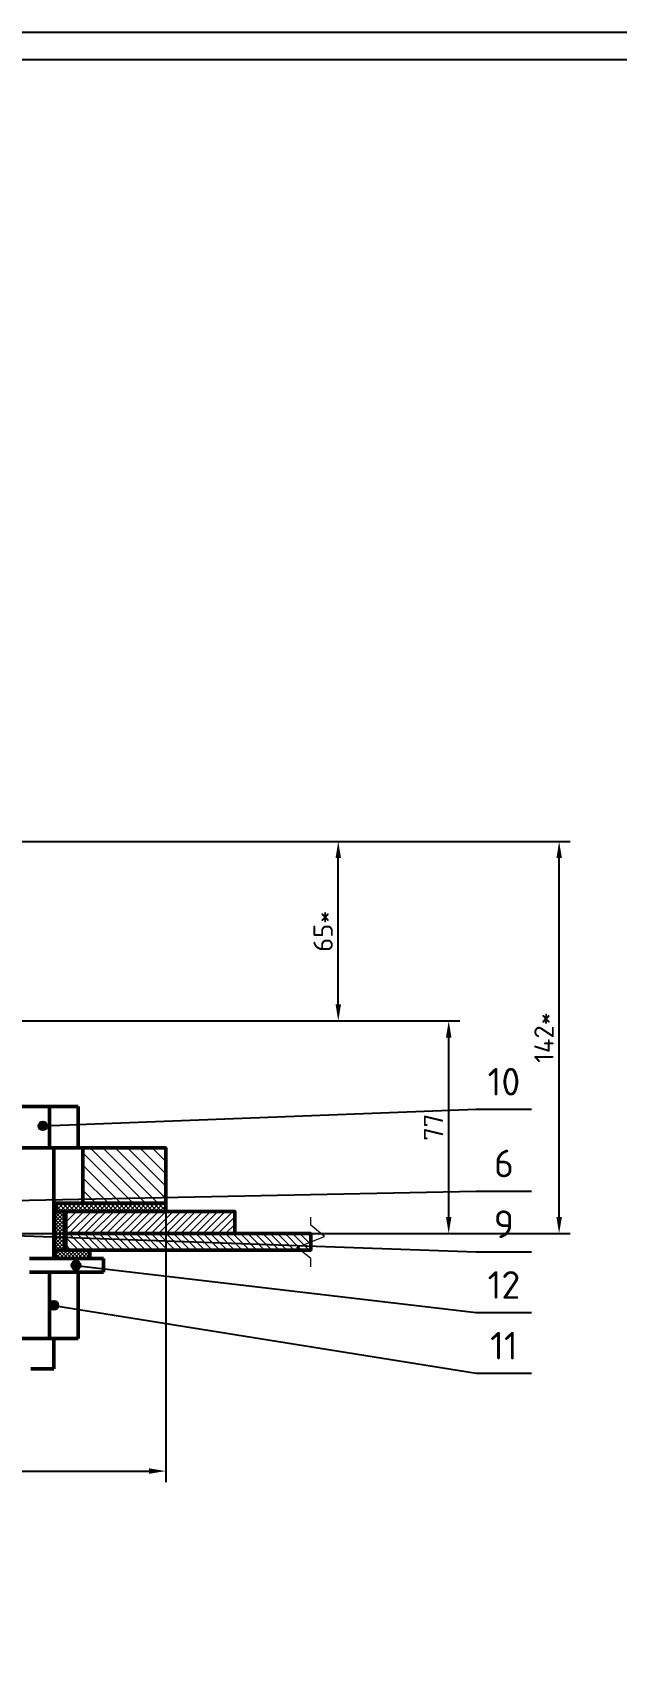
# Model space of a CAD drawing. Header units: millimetres. Extents: x 0 to 1682, y 0 to 1188.
# Drawn here: x 699 to 911, y 602 to 1188 of the extents above; entities that cross this region are included whole.
import ezdxf
from ezdxf.enums import TextEntityAlignment as Align

# ---------------------------------------------------------------- set-up
doc = ezdxf.new("R2010")
doc.units = ezdxf.units.MM
doc.header["$LTSCALE"] = 0.7
for name, color, linetype in [('00_РАМКА', 7, 'Continuous'), ('08_ТЕКСТ', 7, 'Continuous'), ('09_РАЗМЕРЫ', 7, 'Continuous')]:
    doc.layers.add(name, color=color, linetype=linetype)
for name, color, linetype, lineweight in [('20_ВИДИМЫЕ', 7, 'Continuous', 50), ('22_ТОНКИЕ', 7, 'Continuous', 18), ('23_ШТРИХОВКА', 7, 'Continuous', 18)]:
    doc.layers.add(name, color=color, linetype=linetype, lineweight=lineweight)
doc.styles.add('ГОСТ', font='isocpeur.ttf')
doc.dimstyles.new('ГОСТ', dxfattribs={"dimscale": 2, "dimtxt": 3.5, "dimasz": 3, "dimexe": 2, "dimexo": 0, "dimgap": 1, "dimtad": 1, "dimdec": 1, "dimtxsty": 'ГОСТ', "dimcen": 2.5, "dimclrd": 7, "dimclre": 7, "dimclrt": 7, "dimazin": 3, "dimtfac": 1, "dimtmove": 0, "dimatfit": 3, "dimarcsym": 0})

msp = doc.modelspace()

# ---------------------------------------------------------------- hatches: boundary and pattern name
at = {"layer": '09_РАЗМЕРЫ'}
h = msp.add_hatch(color=7, dxfattribs=at)
edge = h.paths.add_edge_path()
edge.add_arc((703, 792), 1.6, 0, 360)
h = msp.add_hatch(color=7, dxfattribs=at)
edge = h.paths.add_edge_path()
edge.add_arc((715, 741.5), 1.6, 0, 360)
h = msp.add_hatch(color=7, dxfattribs=at)
edge = h.paths.add_edge_path()
edge.add_arc((707, 727), 1.6, 0, 360)
at = {"layer": '23_ШТРИХОВКА'}
h = msp.add_hatch(dxfattribs=at)
h.set_pattern_fill('ANSI31', angle=90)
h.paths.add_polyline_path([(719.9, 784), (720.3, 784), (720.7, 784), (721.1, 784), (721.5, 784), (721.9, 784), (722.3, 784), (722.7, 784), (723.1, 784), (723.5, 784), (723.9, 784), (724.3, 784), (724.7, 784), (725.1, 784), (725.5, 784), (725.9, 784), (726.3, 784), (726.7, 784), (727.1, 784), (727.5, 784), (727.9, 784), (728.3, 784), (728.7, 784), (729.1, 784), (729.5, 784), (729.9, 784), (730.3, 784), (730.7, 784), (731.1, 784), (731.5, 784), (731.9, 784), (732.3, 784), (732.7, 784), (733.1, 784), (733.5, 784), (733.9, 784), (734.3, 784), (734.7, 784), (735.1, 784), (735.5, 784), (735.9, 784), (736.3, 784), (736.7, 784), (737.1, 784), (737.5, 784), (737.9, 784), (738.3, 784), (738.7, 784), (739.1, 784), (739.5, 784), (739.9, 784), (740.3, 784), (740.7, 784), (741.1, 784), (741.5, 784), (741.9, 784), (742.3, 784), (742.7, 784), (743.1, 784), (743.5, 784), (743.9, 784), (744.3, 784), (744.7, 784), (745.1, 784), (745.5, 784), (745.9, 784), (746.3, 784), (746.7, 784), (747.1, 784), (747.5, 784), (747.5, 783.6), (747.5, 783.2), (747.5, 782.8), (747.5, 782.4), (747.5, 782), (747.5, 781.6), (747.5, 781.2), (747.5, 780.8), (747.5, 780.4), (747.5, 780), (747.5, 779.6), (747.5, 779.2), (747.5, 778.8), (747.5, 778.4), (747.5, 778), (747.5, 777.6), (747.5, 777.2), (747.5, 776.8), (747.5, 776.4), (747.5, 776), (747.5, 775.6), (747.5, 775.2), (747.5, 774.8), (747.5, 774.4), (747.5, 774), (747.5, 773.6), (747.5, 773.2), (747.5, 772.8), (747.5, 772.4), (747.5, 772), (747.5, 771.6), (747.5, 771.2), (747.5, 770.8), (747.5, 770.4), (747.5, 770), (747.5, 769.6), (747.5, 769.2), (747.5, 768.8), (747.5, 768.4), (747.5, 768), (747.5, 767.6), (747.5, 767.2), (747.5, 766.8), (747.5, 766.4), (747.5, 766), (747.5, 765.6), (747.5, 765.2), (747.5, 764.8), (747.5, 764.4), (747.5, 764), (747.1, 764), (746.7, 764), (746.3, 764), (745.9, 764), (745.5, 764), (745.1, 764), (744.7, 764), (744.3, 764), (743.9, 764), (743.5, 764), (743.1, 764), (742.7, 764), (742.3, 764), (741.9, 764), (741.5, 764), (741.1, 764), (740.7, 764), (740.3, 764), (739.9, 764), (739.5, 764), (739.1, 764), (738.7, 764), (738.3, 764), (737.9, 764), (737.5, 764), (737.1, 764), (736.7, 764), (736.3, 764), (735.9, 764), (735.5, 764), (735.1, 764), (734.7, 764), (734.3, 764), (733.9, 764), (733.5, 764), (733.1, 764), (732.7, 764), (732.3, 764), (731.9, 764), (731.5, 764), (731.1, 764), (730.7, 764), (730.3, 764), (729.9, 764), (729.5, 764), (729.1, 764), (728.7, 764), (728.3, 764), (727.9, 764), (727.5, 764), (727.1, 764), (726.7, 764), (726.3, 764), (725.9, 764), (725.5, 764), (725.1, 764), (724.7, 764), (724.3, 764), (723.9, 764), (723.5, 764), (723.1, 764), (722.7, 764), (722.3, 764), (721.9, 764), (721.5, 764), (721.1, 764), (720.7, 764), (720.3, 764), (719.9, 764), (719.5, 764), (719.1, 764), (718.7, 764), (718.3, 764), (717.9, 764), (717.5, 764), (717.5, 764.4), (717.5, 764.8), (717.5, 765.2), (717.5, 765.6), (717.5, 766), (717.5, 766.4), (717.5, 766.8), (717.5, 767.2), (717.5, 767.6), (717.5, 768), (717.5, 768.4), (717.5, 768.8), (717.5, 769.2), (717.5, 769.6), (717.5, 770), (717.5, 770.4), (717.5, 770.8), (717.5, 771.2), (717.5, 771.6), (717.5, 772), (717.5, 772.4), (717.5, 772.8), (717.5, 773.2), (717.5, 773.6), (717.5, 774), (717.5, 774.4), (717.5, 774.8), (717.5, 775.2), (717.5, 775.6), (717.5, 776), (717.5, 776.4), (717.5, 776.8), (717.5, 777.2), (717.5, 777.6), (717.5, 778), (717.5, 778.4), (717.5, 778.8), (717.5, 779.2), (717.5, 779.6), (717.5, 780), (717.5, 780.4), (717.5, 780.8), (717.5, 781.2), (717.5, 781.6), (717.5, 782), (717.5, 782.4), (717.5, 782.8), (717.5, 783.2), (717.5, 783.6), (717.5, 784), (717.9, 784), (718.3, 784), (718.7, 784), (719.1, 784), (719.5, 784)])
h = msp.add_hatch(dxfattribs=at)
h.set_pattern_fill('ANSI37', scale=0.35)
h.paths.add_polyline_path([(745.09, 761), (744.69, 761), (744.29, 761), (743.89, 761), (743.49, 761), (743.09, 761), (742.69, 761), (742.29, 761), (741.89, 761), (741.49, 761), (741.08, 761), (740.68, 761), (740.28, 761), (739.88, 761), (739.48, 761), (739.08, 761), (738.68, 761), (738.28, 761), (737.88, 761), (737.48, 761), (737.08, 761), (736.67, 761), (736.27, 761), (735.87, 761), (735.47, 761), (735.07, 761), (734.67, 761), (734.27, 761), (733.87, 761), (733.47, 761), (733.07, 761), (732.67, 761), (732.26, 761), (731.86, 761), (731.46, 761), (731.06, 761), (730.66, 761), (730.26, 761), (729.86, 761), (729.46, 761), (729.06, 761), (728.66, 761), (728.25, 761), (727.85, 761), (727.45, 761), (727.05, 761), (726.65, 761), (726.25, 761), (725.85, 761), (725.45, 761), (725.05, 761), (724.65, 761), (724.25, 761), (723.84, 761), (723.44, 761), (723.04, 761), (722.64, 761), (722.24, 761), (721.84, 761), (721.44, 761), (721.04, 761), (720.64, 761), (720.24, 761), (719.83, 761), (719.43, 761), (719.03, 761), (718.63, 761), (718.23, 761), (717.83, 761), (717.43, 761), (717.03, 761), (716.63, 761), (716.23, 761), (715.83, 761), (715.42, 761), (715.02, 761), (714.62, 761), (714.22, 761), (713.82, 761), (713.42, 761), (713.02, 761), (712.62, 761), (712.22, 761), (711.82, 761), (711.42, 761), (711.01, 761), (710.61, 761), (710.21, 761), (709.81, 761), (709.41, 761), (709.01, 761), (708.61, 761), (708.21, 761), (708, 761.19), (708, 761.59), (708, 762), (708, 762.4), (708, 762.8), (708, 763.2), (708, 763.6), (708, 764), (708.4, 764), (708.8, 764), (709.2, 764), (709.6, 764), (710, 764), (710.41, 764), (710.81, 764), (711.21, 764), (711.61, 764), (712.01, 764), (712.41, 764), (712.81, 764), (713.21, 764), (713.61, 764), (714.01, 764), (714.42, 764), (714.82, 764), (715.22, 764), (715.62, 764), (716.02, 764), (716.42, 764), (716.82, 764), (717.22, 764), (717.62, 764), (718.02, 764), (718.42, 764), (718.83, 764), (719.23, 764), (719.63, 764), (720.03, 764), (720.43, 764), (720.83, 764), (721.23, 764), (721.63, 764), (722.03, 764), (722.43, 764), (722.83, 764), (723.24, 764), (723.64, 764), (724.04, 764), (724.44, 764), (724.84, 764), (725.24, 764), (725.64, 764), (726.04, 764), (726.44, 764), (726.84, 764), (727.25, 764), (727.65, 764), (728.05, 764), (728.45, 764), (728.85, 764), (729.25, 764), (729.65, 764), (730.05, 764), (730.45, 764), (730.85, 764), (731.25, 764), (731.66, 764), (732.06, 764), (732.46, 764), (732.86, 764), (733.26, 764), (733.66, 764), (734.06, 764), (734.46, 764), (734.86, 764), (735.26, 764), (735.67, 764), (736.07, 764), (736.47, 764), (736.87, 764), (737.27, 764), (737.67, 764), (738.07, 764), (738.47, 764), (738.87, 764), (739.27, 764), (739.67, 764), (740.08, 764), (740.48, 764), (740.88, 764), (741.28, 764), (741.68, 764), (742.08, 764), (742.48, 764), (742.88, 764), (743.28, 764), (743.68, 764), (744.08, 764), (744.49, 764), (744.89, 764), (745.29, 764), (745.69, 764), (746.09, 764), (746.49, 764), (746.89, 764), (747.29, 764), (747.5, 763.81), (747.5, 763.41), (747.5, 763), (747.5, 762.6), (747.5, 762.2), (747.5, 761.8), (747.5, 761.4), (747.5, 761), (747.1, 761), (746.7, 761), (746.3, 761), (745.9, 761), (745.5, 761)])
h = msp.add_hatch(dxfattribs=at)
h.set_pattern_fill('ANSI37', scale=0.3)
h.paths.add_polyline_path([(708.46, 761), (708.86, 761), (709.27, 761), (709.67, 761), (710.07, 761), (710.48, 761), (710.88, 761), (711, 760.72), (711, 760.31), (711, 759.91), (711, 759.51), (711, 759.1), (711, 758.7), (711, 758.3), (711, 757.89), (711, 757.49), (711, 757.09), (711, 756.68), (711, 756.28), (711, 755.88), (711, 755.47), (711, 755.07), (711, 754.66), (711, 754.26), (711, 753.86), (711, 753.45), (711, 753.05), (711, 752.65), (711, 752.24), (711, 751.84), (711, 751.44), (711, 751.03), (711, 750.63), (711, 750.23), (711, 749.82), (711, 749.42), (711, 749.02), (711, 748.61), (711, 748.21), (711, 747.81), (711, 747.4), (711, 747), (710.6, 747), (710.19, 747), (709.79, 747), (709.39, 747), (708.98, 747), (708.58, 747), (708.18, 747), (707.77, 747), (707.37, 747), (707.25, 747.28), (707.25, 747.69), (707.25, 748.09), (707.25, 748.49), (707.25, 748.9), (707.25, 749.3), (707.25, 749.7), (707.25, 750.11), (707.25, 750.51), (707.25, 750.91), (707.25, 751.32), (707.25, 751.72), (707.25, 752.12), (707.25, 752.53), (707.25, 752.93), (707.25, 753.34), (707.25, 753.74), (707.25, 754.14), (707.25, 754.55), (707.25, 754.95), (707.25, 755.35), (707.25, 755.76), (707.25, 756.16), (707.25, 756.56), (707.25, 756.97), (707.25, 757.37), (707.25, 757.77), (707.25, 758.18), (707.25, 758.58), (707.25, 758.98), (707.25, 759.39), (707.25, 759.79), (707.25, 760.19), (707.25, 760.6), (707.25, 761), (707.65, 761), (708.06, 761)])
h = msp.add_hatch(dxfattribs=at)
h.set_pattern_fill('ANSI31', scale=0.6)
h.paths.add_polyline_path([(770.09, 753), (769.69, 753), (769.29, 753), (768.89, 753), (768.49, 753), (768.09, 753), (767.69, 753), (767.28, 753), (766.88, 753), (766.48, 753), (766.08, 753), (765.68, 753), (765.28, 753), (764.88, 753), (764.48, 753), (764.08, 753), (763.67, 753), (763.27, 753), (762.87, 753), (762.47, 753), (762.07, 753), (761.67, 753), (761.27, 753), (760.87, 753), (760.47, 753), (760.06, 753), (759.66, 753), (759.26, 753), (758.86, 753), (758.46, 753), (758.06, 753), (757.66, 753), (757.26, 753), (756.85, 753), (756.45, 753), (756.05, 753), (755.65, 753), (755.25, 753), (754.85, 753), (754.45, 753), (754.05, 753), (753.65, 753), (753.24, 753), (752.84, 753), (752.44, 753), (752.04, 753), (751.64, 753), (751.24, 753), (750.84, 753), (750.44, 753), (750.04, 753), (749.63, 753), (749.23, 753), (748.83, 753), (748.43, 753), (748.03, 753), (747.63, 753), (747.23, 753), (746.83, 753), (746.42, 753), (746.02, 753), (745.62, 753), (745.22, 753), (744.82, 753), (744.42, 753), (744.02, 753), (743.62, 753), (743.22, 753), (742.81, 753), (742.41, 753), (742.01, 753), (741.61, 753), (741.21, 753), (740.81, 753), (740.41, 753), (740.01, 753), (739.6, 753), (739.2, 753), (738.8, 753), (738.4, 753), (738, 753), (737.6, 753), (737.2, 753), (736.8, 753), (736.4, 753), (735.99, 753), (735.59, 753), (735.19, 753), (734.79, 753), (734.39, 753), (733.99, 753), (733.59, 753), (733.19, 753), (732.79, 753), (732.38, 753), (731.98, 753), (731.58, 753), (731.18, 753), (730.78, 753), (730.38, 753), (729.98, 753), (729.58, 753), (729.17, 753), (728.77, 753), (728.37, 753), (727.97, 753), (727.57, 753), (727.17, 753), (726.77, 753), (726.37, 753), (725.97, 753), (725.56, 753), (725.16, 753), (724.76, 753), (724.36, 753), (723.96, 753), (723.56, 753), (723.16, 753), (722.76, 753), (722.36, 753), (721.95, 753), (721.55, 753), (721.15, 753), (720.75, 753), (720.35, 753), (719.95, 753), (719.55, 753), (719.15, 753), (718.74, 753), (718.34, 753), (717.94, 753), (717.54, 753), (717.14, 753), (716.74, 753), (716.34, 753), (715.94, 753), (715.54, 753), (715.13, 753), (714.73, 753), (714.33, 753), (713.93, 753), (713.53, 753), (713.13, 753), (712.73, 753), (712.33, 753), (711.92, 753), (711.52, 753), (711.3, 753.18), (711.3, 753.58), (711.3, 753.98), (711.3, 754.38), (711.3, 754.78), (711.3, 755.18), (711.3, 755.58), (711.3, 755.99), (711.3, 756.39), (711.3, 756.79), (711.3, 757.19), (711.3, 757.59), (711.3, 757.99), (711.3, 758.39), (711.3, 758.79), (711.3, 759.19), (711.3, 759.6), (711.3, 760), (711.3, 760.4), (711.3, 760.8), (711.5, 761), (711.9, 761), (712.3, 761), (712.7, 761), (713.11, 761), (713.51, 761), (713.91, 761), (714.31, 761), (714.71, 761), (715.11, 761), (715.51, 761), (715.91, 761), (716.31, 761), (716.72, 761), (717.12, 761), (717.52, 761), (717.92, 761), (718.32, 761), (718.72, 761), (719.12, 761), (719.52, 761), (719.92, 761), (720.33, 761), (720.73, 761), (721.13, 761), (721.53, 761), (721.93, 761), (722.33, 761), (722.73, 761), (723.13, 761), (723.54, 761), (723.94, 761), (724.34, 761), (724.74, 761), (725.14, 761), (725.54, 761), (725.94, 761), (726.34, 761), (726.74, 761), (727.15, 761), (727.55, 761), (727.95, 761), (728.35, 761), (728.75, 761), (729.15, 761), (729.55, 761), (729.95, 761), (730.36, 761), (730.76, 761), (731.16, 761), (731.56, 761), (731.96, 761), (732.36, 761), (732.76, 761), (733.16, 761), (733.56, 761), (733.97, 761), (734.37, 761), (734.77, 761), (735.17, 761), (735.57, 761), (735.97, 761), (736.37, 761), (736.77, 761), (737.17, 761), (737.58, 761), (737.98, 761), (738.38, 761), (738.78, 761), (739.18, 761), (739.58, 761), (739.98, 761), (740.38, 761), (740.79, 761), (741.19, 761), (741.59, 761), (741.99, 761), (742.39, 761), (742.79, 761), (743.19, 761), (743.59, 761), (743.99, 761), (744.4, 761), (744.8, 761), (745.2, 761), (745.6, 761), (746, 761), (746.4, 761), (746.8, 761), (747.2, 761), (747.6, 761), (748.01, 761), (748.41, 761), (748.81, 761), (749.21, 761), (749.61, 761), (750.01, 761), (750.41, 761), (750.81, 761), (751.22, 761), (751.62, 761), (752.02, 761), (752.42, 761), (752.82, 761), (753.22, 761), (753.62, 761), (754.02, 761), (754.42, 761), (754.83, 761), (755.23, 761), (755.63, 761), (756.03, 761), (756.43, 761), (756.83, 761), (757.23, 761), (757.63, 761), (758.04, 761), (758.44, 761), (758.84, 761), (759.24, 761), (759.64, 761), (760.04, 761), (760.44, 761), (760.84, 761), (761.24, 761), (761.65, 761), (762.05, 761), (762.45, 761), (762.85, 761), (763.25, 761), (763.65, 761), (764.05, 761), (764.45, 761), (764.85, 761), (765.26, 761), (765.66, 761), (766.06, 761), (766.46, 761), (766.86, 761), (767.26, 761), (767.66, 761), (768.06, 761), (768.47, 761), (768.87, 761), (769.27, 761), (769.67, 761), (770.07, 761), (770.47, 761), (770.87, 761), (771.27, 761), (771.67, 761), (772.08, 761), (772.48, 761), (772.5, 760.62), (772.5, 760.22), (772.5, 759.82), (772.5, 759.42), (772.5, 759.02), (772.5, 758.62), (772.5, 758.22), (772.5, 757.81), (772.5, 757.41), (772.5, 757.01), (772.5, 756.61), (772.5, 756.21), (772.5, 755.81), (772.5, 755.41), (772.5, 755.01), (772.5, 754.6), (772.5, 754.2), (772.5, 753.8), (772.5, 753.4), (772.5, 753), (772.1, 753), (771.7, 753), (771.3, 753), (770.9, 753), (770.49, 753)])
h = msp.add_hatch(dxfattribs=at)
h.set_pattern_fill('ANSI31', scale=0.6, angle=90)
h.paths.add_polyline_path([(797.6, 747), (797.2, 747), (796.8, 747), (796.4, 747), (796, 747), (795.6, 747), (795.19, 747), (794.79, 747), (794.39, 747), (793.99, 747), (793.59, 747), (793.19, 747), (792.79, 747), (792.39, 747), (791.99, 747), (791.59, 747), (791.19, 747), (790.79, 747), (790.39, 747), (789.99, 747), (789.59, 747), (789.19, 747), (788.79, 747), (788.39, 747), (787.99, 747), (787.59, 747), (787.19, 747), (786.79, 747), (786.39, 747), (785.99, 747), (785.58, 747), (785.18, 747), (784.78, 747), (784.38, 747), (783.98, 747), (783.58, 747), (783.18, 747), (782.78, 747), (782.38, 747), (781.98, 747), (781.58, 747), (781.18, 747), (780.78, 747), (780.38, 747), (779.98, 747), (779.58, 747), (779.18, 747), (778.78, 747), (778.38, 747), (777.98, 747), (777.58, 747), (777.18, 747), (776.78, 747), (776.38, 747), (775.97, 747), (775.57, 747), (775.17, 747), (774.77, 747), (774.37, 747), (773.97, 747), (773.57, 747), (773.17, 747), (772.77, 747), (772.37, 747), (771.97, 747), (771.57, 747), (771.17, 747), (770.77, 747), (770.37, 747), (769.97, 747), (769.57, 747), (769.17, 747), (768.77, 747), (768.37, 747), (767.97, 747), (767.57, 747), (767.17, 747), (766.76, 747), (766.36, 747), (765.96, 747), (765.56, 747), (765.16, 747), (764.76, 747), (764.36, 747), (763.96, 747), (763.56, 747), (763.16, 747), (762.76, 747), (762.36, 747), (761.96, 747), (761.56, 747), (761.16, 747), (760.76, 747), (760.36, 747), (759.96, 747), (759.56, 747), (759.16, 747), (758.76, 747), (758.36, 747), (757.96, 747), (757.56, 747), (757.15, 747), (756.75, 747), (756.35, 747), (755.95, 747), (755.55, 747), (755.15, 747), (754.75, 747), (754.35, 747), (753.95, 747), (753.55, 747), (753.15, 747), (752.75, 747), (752.35, 747), (751.95, 747), (751.55, 747), (751.15, 747), (750.75, 747), (750.35, 747), (749.95, 747), (749.55, 747), (749.15, 747), (748.75, 747), (748.35, 747), (747.95, 747), (747.54, 747), (747.14, 747), (746.74, 747), (746.34, 747), (745.94, 747), (745.54, 747), (745.14, 747), (744.74, 747), (744.34, 747), (743.94, 747), (743.54, 747), (743.14, 747), (742.74, 747), (742.34, 747), (741.94, 747), (741.54, 747), (741.14, 747), (740.74, 747), (740.34, 747), (739.94, 747), (739.54, 747), (739.14, 747), (738.74, 747), (738.33, 747), (737.93, 747), (737.53, 747), (737.13, 747), (736.73, 747), (736.33, 747), (735.93, 747), (735.53, 747), (735.13, 747), (734.73, 747), (734.33, 747), (733.93, 747), (733.53, 747), (733.13, 747), (732.73, 747), (732.33, 747), (731.93, 747), (731.53, 747), (731.13, 747), (730.73, 747), (730.33, 747), (729.93, 747), (729.53, 747), (729.13, 747), (728.72, 747), (728.32, 747), (727.92, 747), (727.52, 747), (727.12, 747), (726.72, 747), (726.32, 747), (725.92, 747), (725.52, 747), (725.12, 747), (724.72, 747), (724.32, 747), (723.92, 747), (723.52, 747), (723.12, 747), (722.72, 747), (722.32, 747), (721.92, 747), (721.52, 747), (721.12, 747), (720.72, 747), (720.32, 747), (719.92, 747), (719.52, 747), (719.11, 747), (718.71, 747), (718.31, 747), (717.91, 747), (717.51, 747), (717.11, 747), (716.71, 747), (716.31, 747), (715.91, 747), (715.51, 747), (715.11, 747), (714.71, 747), (714.31, 747), (713.91, 747), (713.51, 747), (713.11, 747), (712.71, 747), (712.31, 747), (711.91, 747), (711.51, 747), (711.3, 747.19), (711.3, 747.59), (711.3, 747.99), (711.3, 748.4), (711.3, 748.8), (711.3, 749.2), (711.3, 749.6), (711.3, 750), (711.3, 750.4), (711.3, 750.8), (711.3, 751.2), (711.3, 751.6), (711.3, 752), (711.3, 752.4), (711.3, 752.8), (711.5, 753), (711.9, 753), (712.3, 753), (712.7, 753), (713.1, 753), (713.5, 753), (713.9, 753), (714.3, 753), (714.7, 753), (715.1, 753), (715.5, 753), (715.9, 753), (716.31, 753), (716.71, 753), (717.11, 753), (717.51, 753), (717.91, 753), (718.31, 753), (718.71, 753), (719.11, 753), (719.51, 753), (719.91, 753), (720.31, 753), (720.71, 753), (721.11, 753), (721.51, 753), (721.91, 753), (722.31, 753), (722.71, 753), (723.11, 753), (723.51, 753), (723.91, 753), (724.31, 753), (724.71, 753), (725.11, 753), (725.52, 753), (725.92, 753), (726.32, 753), (726.72, 753), (727.12, 753), (727.52, 753), (727.92, 753), (728.32, 753), (728.72, 753), (729.12, 753), (729.52, 753), (729.92, 753), (730.32, 753), (730.72, 753), (731.12, 753), (731.52, 753), (731.92, 753), (732.32, 753), (732.72, 753), (733.12, 753), (733.52, 753), (733.92, 753), (734.32, 753), (734.72, 753), (735.13, 753), (735.53, 753), (735.93, 753), (736.33, 753), (736.73, 753), (737.13, 753), (737.53, 753), (737.93, 753), (738.33, 753), (738.73, 753), (739.13, 753), (739.53, 753), (739.93, 753), (740.33, 753), (740.73, 753), (741.13, 753), (741.53, 753), (741.93, 753), (742.33, 753), (742.73, 753), (743.13, 753), (743.53, 753), (743.93, 753), (744.33, 753), (744.74, 753), (745.14, 753), (745.54, 753), (745.94, 753), (746.34, 753), (746.74, 753), (747.14, 753), (747.54, 753), (747.94, 753), (748.34, 753), (748.74, 753), (749.14, 753), (749.54, 753), (749.94, 753), (750.34, 753), (750.74, 753), (751.14, 753), (751.54, 753), (751.94, 753), (752.34, 753), (752.74, 753), (753.14, 753), (753.54, 753), (753.95, 753), (754.35, 753), (754.75, 753), (755.15, 753), (755.55, 753), (755.95, 753), (756.35, 753), (756.75, 753), (757.15, 753), (757.55, 753), (757.95, 753), (758.35, 753), (758.75, 753), (759.15, 753), (759.55, 753), (759.95, 753), (760.35, 753), (760.75, 753), (761.15, 753), (761.55, 753), (761.95, 753), (762.35, 753), (762.75, 753), (763.15, 753), (763.56, 753), (763.96, 753), (764.36, 753), (764.76, 753), (765.16, 753), (765.56, 753), (765.96, 753), (766.36, 753), (766.76, 753), (767.16, 753), (767.56, 753), (767.96, 753), (768.36, 753), (768.76, 753), (769.16, 753), (769.56, 753), (769.96, 753), (770.36, 753), (770.76, 753), (771.16, 753), (771.56, 753), (771.96, 753), (772.36, 753), (772.76, 753), (773.17, 753), (773.57, 753), (773.97, 753), (774.37, 753), (774.77, 753), (775.17, 753), (775.57, 753), (775.97, 753), (776.37, 753), (776.77, 753), (777.17, 753), (777.57, 753), (777.97, 753), (778.37, 753), (778.77, 753), (779.17, 753), (779.57, 753), (779.97, 753), (780.37, 753), (780.77, 753), (781.17, 753), (781.57, 753), (781.97, 753), (782.38, 753), (782.78, 753), (783.18, 753), (783.58, 753), (783.98, 753), (784.38, 753), (784.78, 753), (785.18, 753), (785.58, 753), (785.98, 753), (786.38, 753), (786.78, 753), (787.18, 753), (787.58, 753), (787.98, 753), (788.38, 753), (788.78, 753), (789.18, 753), (789.58, 753), (789.98, 753), (790.38, 753), (790.78, 753), (791.18, 753), (791.58, 753), (791.99, 753), (792.39, 753), (792.79, 753), (793.19, 753), (793.59, 753), (793.99, 753), (794.39, 753), (794.79, 753), (795.19, 753), (795.59, 753), (795.99, 753), (796.39, 753), (796.79, 753), (797.19, 753), (797.59, 753), (797.99, 753), (798.39, 753), (798.79, 753), (799.19, 753), (799.59, 753), (799.99, 753), (800, 752.61), (800, 752.21), (800, 751.81), (800, 751.4), (800, 751), (800, 750.6), (800, 750.2), (800, 749.8), (800, 749.4), (800, 749), (800, 748.6), (800, 748.2), (800, 747.8), (800, 747.4), (800, 747), (799.6, 747), (799.2, 747), (798.8, 747), (798.4, 747), (798, 747)])
h = msp.add_hatch(dxfattribs=at)
h.set_pattern_fill('ANSI37', scale=0.3)
h.paths.add_polyline_path([(708.71, 747), (709.11, 747), (709.51, 747), (709.92, 747), (710.32, 747), (710.72, 747), (711.12, 747), (711.53, 747), (711.93, 747), (712.33, 747), (712.73, 747), (713.14, 747), (713.54, 747), (713.94, 747), (714.34, 747), (714.75, 747), (715.15, 747), (715.55, 747), (715.95, 747), (716.36, 747), (716.76, 747), (717.16, 747), (717.56, 747), (717.97, 747), (718.37, 747), (718.77, 747), (719.18, 747), (719.58, 747), (719.98, 747), (720, 746.62), (720, 746.21), (720, 745.81), (720, 745.41), (720, 745.01), (720, 744.6), (720, 744.2), (719.8, 744), (719.4, 744), (718.99, 744), (718.59, 744), (718.19, 744), (717.79, 744), (717.38, 744), (716.98, 744), (716.58, 744), (716.18, 744), (715.77, 744), (715.37, 744), (714.97, 744), (714.56, 744), (714.16, 744), (713.76, 744), (713.36, 744), (712.95, 744), (712.55, 744), (712.15, 744), (711.75, 744), (711.34, 744), (710.94, 744), (710.54, 744), (710.14, 744), (709.73, 744), (709.33, 744), (708.93, 744), (708.53, 744), (708.12, 744), (707.72, 744), (707.5, 744.18), (707.5, 744.58), (707.5, 744.99), (707.5, 745.39), (707.5, 745.79), (707.5, 746.19), (707.5, 746.6), (707.5, 747), (707.9, 747), (708.31, 747)])

# ---------------------------------------------------------------- linework, layer by layer
at = {"layer": '00_РАМКА'}
for points in [[(0, 0), (1682, 0), (1682, 1188), (0, 1188)], [(40, 10), (1672, 10), (1672, 1178), (40, 1178)]]:
    msp.add_lwpolyline(points, close=True, dxfattribs=at)
at = {"layer": '09_РАЗМЕРЫ'}
for p, q in [((703, 792), (860, 798)), ((860, 798), (880, 798)), ((560, 762.4), (860, 768.4)), ((860, 768.4), (880, 768.4)), ((560, 757), (860, 746.4)), ((860, 746.4), (880, 746.4)), ((715, 741.5), (860, 724.4)), ((707, 727), (860, 702.4)), ((860, 724.4), (880, 724.4)), ((860, 702.4), (880, 702.4))]:
    msp.add_line(p, q, dxfattribs=at)
for centre in [(703, 792), (715, 741.5), (707, 727)]:
    msp.add_circle(centre, 1.6, dxfattribs=at)
at = {"layer": '20_ВИДИМЫЕ'}
for points in [[(684.61, 799), (705.39, 799)], [(705.39, 784), (705.39, 799)], [(705.39, 799), (715.78, 799)], [(715.78, 784), (715.78, 799)], [(684.61, 784), (705.39, 784)], [(705.39, 784), (715.78, 784)], [(707, 744), (707, 784)], [(715.78, 784), (716.3, 784), (716.73, 784), (717.06, 784), (717.3, 784), (717.45, 784), (717.5, 784)], [(747.5, 784), (717.5, 784)], [(717.5, 784), (717.5, 764)], [(747.5, 764), (747.5, 784)], [(708, 764), (707.97, 764), (707.89, 764), (707.75, 764), (707.55, 764), (707.3, 764), (707, 764)], [(747.5, 764), (708, 764)], [(708, 761), (708, 764)], [(747.5, 764), (717.5, 764)], [(747.5, 761), (747.5, 764)], [(707.25, 761), (707.24, 761), (707.22, 761), (707.19, 761), (707.14, 761), (707.08, 761), (707, 761)], [(711, 761), (707.25, 761)], [(707.25, 747), (707.25, 761)], [(747.5, 761), (708, 761)], [(711, 747), (711, 761)], [(772.5, 761), (711.3, 761)], [(711.3, 753), (711.3, 761)], [(772.5, 753), (772.5, 761)], [(711.3, 753), (711.29, 753), (711.27, 753), (711.22, 753), (711.17, 753), (711.09, 753), (711, 753)], [(711.3, 753), (711.29, 753), (711.27, 753), (711.22, 753), (711.17, 753), (711.09, 753), (711, 753)], [(772.5, 753), (711.3, 753)], [(800, 753), (711.3, 753)], [(711.3, 747), (711.3, 753)], [(800, 747), (800, 753)], [(707.25, 747), (707.24, 747), (707.22, 747), (707.19, 747), (707.14, 747), (707.08, 747), (707, 747)], [(711, 747), (707.25, 747)], [(720, 747), (707.5, 747)], [(707.5, 744), (707.5, 747)], [(800, 747), (711.3, 747)], [(720, 744), (720, 747)], [(698.12, 744), (699.36, 744), (700.61, 744), (701.84, 744), (703.03, 744), (704.21, 744), (705.4, 744), (706.58, 744), (707.76, 744), (708.85, 744), (709.91, 744), (710.97, 744), (712.04, 744), (713.1, 744), (714.08, 744), (714.97, 744), (715.86, 744), (716.74, 744), (717.63, 744), (718.5, 744), (719.17, 744), (719.84, 744), (720.5, 744), (721.17, 744), (721.84, 744), (722.32, 744), (722.74, 744), (723.15, 744), (723.57, 744), (723.98, 744), (724.3, 744), (724.44, 744), (724.58, 744), (724.72, 744), (724.86, 744), (725, 744)], [(698.12, 739), (699.36, 739), (700.61, 739), (701.84, 739), (703.03, 739), (704.21, 739), (705.4, 739), (706.58, 739), (707.76, 739), (708.85, 739), (709.91, 739), (710.97, 739), (712.04, 739), (713.1, 739), (714.08, 739), (714.97, 739), (715.86, 739), (716.74, 739), (717.63, 739), (718.5, 739), (719.17, 739), (719.84, 739), (720.5, 739), (721.17, 739), (721.84, 739), (722.32, 739), (722.74, 739), (723.15, 739), (723.57, 739), (723.98, 739), (724.3, 739), (724.44, 739), (724.58, 739), (724.72, 739), (724.86, 739), (725, 739)], [(705.39, 715), (705.39, 739)], [(715.78, 715), (715.78, 739)], [(725, 739), (725, 744)], [(684.61, 715), (705.39, 715)], [(705.39, 715), (715.78, 715)], [(707, 704), (707, 715)], [(698.68, 704), (699.87, 704), (700.97, 704), (702.03, 704), (702.99, 704), (703.88, 704), (704.67, 704), (705.34, 704), (705.93, 704), (706.34, 704), (706.72, 704), (706.86, 704), (707, 704)]]:
    msp.add_lwpolyline(points, dxfattribs=at)
for points in [[(719.9, 784), (720.3, 784), (720.7, 784), (721.1, 784), (721.5, 784), (721.9, 784), (722.3, 784), (722.7, 784), (723.1, 784), (723.5, 784), (723.9, 784), (724.3, 784), (724.7, 784), (725.1, 784), (725.5, 784), (725.9, 784), (726.3, 784), (726.7, 784), (727.1, 784), (727.5, 784), (727.9, 784), (728.3, 784), (728.7, 784), (729.1, 784), (729.5, 784), (729.9, 784), (730.3, 784), (730.7, 784), (731.1, 784), (731.5, 784), (731.9, 784), (732.3, 784), (732.7, 784), (733.1, 784), (733.5, 784), (733.9, 784), (734.3, 784), (734.7, 784), (735.1, 784), (735.5, 784), (735.9, 784), (736.3, 784), (736.7, 784), (737.1, 784), (737.5, 784), (737.9, 784), (738.3, 784), (738.7, 784), (739.1, 784), (739.5, 784), (739.9, 784), (740.3, 784), (740.7, 784), (741.1, 784), (741.5, 784), (741.9, 784), (742.3, 784), (742.7, 784), (743.1, 784), (743.5, 784), (743.9, 784), (744.3, 784), (744.7, 784), (745.1, 784), (745.5, 784), (745.9, 784), (746.3, 784), (746.7, 784), (747.1, 784), (747.5, 784), (747.5, 783.6), (747.5, 783.2), (747.5, 782.8), (747.5, 782.4), (747.5, 782), (747.5, 781.6), (747.5, 781.2), (747.5, 780.8), (747.5, 780.4), (747.5, 780), (747.5, 779.6), (747.5, 779.2), (747.5, 778.8), (747.5, 778.4), (747.5, 778), (747.5, 777.6), (747.5, 777.2), (747.5, 776.8), (747.5, 776.4), (747.5, 776), (747.5, 775.6), (747.5, 775.2), (747.5, 774.8), (747.5, 774.4), (747.5, 774), (747.5, 773.6), (747.5, 773.2), (747.5, 772.8), (747.5, 772.4), (747.5, 772), (747.5, 771.6), (747.5, 771.2), (747.5, 770.8), (747.5, 770.4), (747.5, 770), (747.5, 769.6), (747.5, 769.2), (747.5, 768.8), (747.5, 768.4), (747.5, 768), (747.5, 767.6), (747.5, 767.2), (747.5, 766.8), (747.5, 766.4), (747.5, 766), (747.5, 765.6), (747.5, 765.2), (747.5, 764.8), (747.5, 764.4), (747.5, 764), (747.1, 764), (746.7, 764), (746.3, 764), (745.9, 764), (745.5, 764), (745.1, 764), (744.7, 764), (744.3, 764), (743.9, 764), (743.5, 764), (743.1, 764), (742.7, 764), (742.3, 764), (741.9, 764), (741.5, 764), (741.1, 764), (740.7, 764), (740.3, 764), (739.9, 764), (739.5, 764), (739.1, 764), (738.7, 764), (738.3, 764), (737.9, 764), (737.5, 764), (737.1, 764), (736.7, 764), (736.3, 764), (735.9, 764), (735.5, 764), (735.1, 764), (734.7, 764), (734.3, 764), (733.9, 764), (733.5, 764), (733.1, 764), (732.7, 764), (732.3, 764), (731.9, 764), (731.5, 764), (731.1, 764), (730.7, 764), (730.3, 764), (729.9, 764), (729.5, 764), (729.1, 764), (728.7, 764), (728.3, 764), (727.9, 764), (727.5, 764), (727.1, 764), (726.7, 764), (726.3, 764), (725.9, 764), (725.5, 764), (725.1, 764), (724.7, 764), (724.3, 764), (723.9, 764), (723.5, 764), (723.1, 764), (722.7, 764), (722.3, 764), (721.9, 764), (721.5, 764), (721.1, 764), (720.7, 764), (720.3, 764), (719.9, 764), (719.5, 764), (719.1, 764), (718.7, 764), (718.3, 764), (717.9, 764), (717.5, 764), (717.5, 764.4), (717.5, 764.8), (717.5, 765.2), (717.5, 765.6), (717.5, 766), (717.5, 766.4), (717.5, 766.8), (717.5, 767.2), (717.5, 767.6), (717.5, 768), (717.5, 768.4), (717.5, 768.8), (717.5, 769.2), (717.5, 769.6), (717.5, 770), (717.5, 770.4), (717.5, 770.8), (717.5, 771.2), (717.5, 771.6), (717.5, 772), (717.5, 772.4), (717.5, 772.8), (717.5, 773.2), (717.5, 773.6), (717.5, 774), (717.5, 774.4), (717.5, 774.8), (717.5, 775.2), (717.5, 775.6), (717.5, 776), (717.5, 776.4), (717.5, 776.8), (717.5, 777.2), (717.5, 777.6), (717.5, 778), (717.5, 778.4), (717.5, 778.8), (717.5, 779.2), (717.5, 779.6), (717.5, 780), (717.5, 780.4), (717.5, 780.8), (717.5, 781.2), (717.5, 781.6), (717.5, 782), (717.5, 782.4), (717.5, 782.8), (717.5, 783.2), (717.5, 783.6), (717.5, 784), (717.9, 784), (718.3, 784), (718.7, 784), (719.1, 784), (719.5, 784), (719.9, 784)], [(745.09, 761), (744.69, 761), (744.29, 761), (743.89, 761), (743.49, 761), (743.09, 761), (742.69, 761), (742.29, 761), (741.89, 761), (741.49, 761), (741.08, 761), (740.68, 761), (740.28, 761), (739.88, 761), (739.48, 761), (739.08, 761), (738.68, 761), (738.28, 761), (737.88, 761), (737.48, 761), (737.08, 761), (736.67, 761), (736.27, 761), (735.87, 761), (735.47, 761), (735.07, 761), (734.67, 761), (734.27, 761), (733.87, 761), (733.47, 761), (733.07, 761), (732.67, 761), (732.26, 761), (731.86, 761), (731.46, 761), (731.06, 761), (730.66, 761), (730.26, 761), (729.86, 761), (729.46, 761), (729.06, 761), (728.66, 761), (728.25, 761), (727.85, 761), (727.45, 761), (727.05, 761), (726.65, 761), (726.25, 761), (725.85, 761), (725.45, 761), (725.05, 761), (724.65, 761), (724.25, 761), (723.84, 761), (723.44, 761), (723.04, 761), (722.64, 761), (722.24, 761), (721.84, 761), (721.44, 761), (721.04, 761), (720.64, 761), (720.24, 761), (719.83, 761), (719.43, 761), (719.03, 761), (718.63, 761), (718.23, 761), (717.83, 761), (717.43, 761), (717.03, 761), (716.63, 761), (716.23, 761), (715.83, 761), (715.42, 761), (715.02, 761), (714.62, 761), (714.22, 761), (713.82, 761), (713.42, 761), (713.02, 761), (712.62, 761), (712.22, 761), (711.82, 761), (711.42, 761), (711.01, 761), (710.61, 761), (710.21, 761), (709.81, 761), (709.41, 761), (709.01, 761), (708.61, 761), (708.21, 761), (708, 761.19), (708, 761.59), (708, 762), (708, 762.4), (708, 762.8), (708, 763.2), (708, 763.6), (708, 764), (708.4, 764), (708.8, 764), (709.2, 764), (709.6, 764), (710, 764), (710.41, 764), (710.81, 764), (711.21, 764), (711.61, 764), (712.01, 764), (712.41, 764), (712.81, 764), (713.21, 764), (713.61, 764), (714.01, 764), (714.42, 764), (714.82, 764), (715.22, 764), (715.62, 764), (716.02, 764), (716.42, 764), (716.82, 764), (717.22, 764), (717.62, 764), (718.02, 764), (718.42, 764), (718.83, 764), (719.23, 764), (719.63, 764), (720.03, 764), (720.43, 764), (720.83, 764), (721.23, 764), (721.63, 764), (722.03, 764), (722.43, 764), (722.83, 764), (723.24, 764), (723.64, 764), (724.04, 764), (724.44, 764), (724.84, 764), (725.24, 764), (725.64, 764), (726.04, 764), (726.44, 764), (726.84, 764), (727.25, 764), (727.65, 764), (728.05, 764), (728.45, 764), (728.85, 764), (729.25, 764), (729.65, 764), (730.05, 764), (730.45, 764), (730.85, 764), (731.25, 764), (731.66, 764), (732.06, 764), (732.46, 764), (732.86, 764), (733.26, 764), (733.66, 764), (734.06, 764), (734.46, 764), (734.86, 764), (735.26, 764), (735.67, 764), (736.07, 764), (736.47, 764), (736.87, 764), (737.27, 764), (737.67, 764), (738.07, 764), (738.47, 764), (738.87, 764), (739.27, 764), (739.67, 764), (740.08, 764), (740.48, 764), (740.88, 764), (741.28, 764), (741.68, 764), (742.08, 764), (742.48, 764), (742.88, 764), (743.28, 764), (743.68, 764), (744.08, 764), (744.49, 764), (744.89, 764), (745.29, 764), (745.69, 764), (746.09, 764), (746.49, 764), (746.89, 764), (747.29, 764), (747.5, 763.81), (747.5, 763.41), (747.5, 763), (747.5, 762.6), (747.5, 762.2), (747.5, 761.8), (747.5, 761.4), (747.5, 761), (747.1, 761), (746.7, 761), (746.3, 761), (745.9, 761), (745.5, 761), (745.09, 761)], [(708.46, 761), (708.86, 761), (709.27, 761), (709.67, 761), (710.07, 761), (710.48, 761), (710.88, 761), (711, 760.72), (711, 760.31), (711, 759.91), (711, 759.51), (711, 759.1), (711, 758.7), (711, 758.3), (711, 757.89), (711, 757.49), (711, 757.09), (711, 756.68), (711, 756.28), (711, 755.88), (711, 755.47), (711, 755.07), (711, 754.66), (711, 754.26), (711, 753.86), (711, 753.45), (711, 753.05), (711, 752.65), (711, 752.24), (711, 751.84), (711, 751.44), (711, 751.03), (711, 750.63), (711, 750.23), (711, 749.82), (711, 749.42), (711, 749.02), (711, 748.61), (711, 748.21), (711, 747.81), (711, 747.4), (711, 747), (710.6, 747), (710.19, 747), (709.79, 747), (709.39, 747), (708.98, 747), (708.58, 747), (708.18, 747), (707.77, 747), (707.37, 747), (707.25, 747.28), (707.25, 747.69), (707.25, 748.09), (707.25, 748.49), (707.25, 748.9), (707.25, 749.3), (707.25, 749.7), (707.25, 750.11), (707.25, 750.51), (707.25, 750.91), (707.25, 751.32), (707.25, 751.72), (707.25, 752.12), (707.25, 752.53), (707.25, 752.93), (707.25, 753.34), (707.25, 753.74), (707.25, 754.14), (707.25, 754.55), (707.25, 754.95), (707.25, 755.35), (707.25, 755.76), (707.25, 756.16), (707.25, 756.56), (707.25, 756.97), (707.25, 757.37), (707.25, 757.77), (707.25, 758.18), (707.25, 758.58), (707.25, 758.98), (707.25, 759.39), (707.25, 759.79), (707.25, 760.19), (707.25, 760.6), (707.25, 761), (707.65, 761), (708.06, 761), (708.46, 761)], [(770.09, 753), (769.69, 753), (769.29, 753), (768.89, 753), (768.49, 753), (768.09, 753), (767.69, 753), (767.28, 753), (766.88, 753), (766.48, 753), (766.08, 753), (765.68, 753), (765.28, 753), (764.88, 753), (764.48, 753), (764.08, 753), (763.67, 753), (763.27, 753), (762.87, 753), (762.47, 753), (762.07, 753), (761.67, 753), (761.27, 753), (760.87, 753), (760.47, 753), (760.06, 753), (759.66, 753), (759.26, 753), (758.86, 753), (758.46, 753), (758.06, 753), (757.66, 753), (757.26, 753), (756.85, 753), (756.45, 753), (756.05, 753), (755.65, 753), (755.25, 753), (754.85, 753), (754.45, 753), (754.05, 753), (753.65, 753), (753.24, 753), (752.84, 753), (752.44, 753), (752.04, 753), (751.64, 753), (751.24, 753), (750.84, 753), (750.44, 753), (750.04, 753), (749.63, 753), (749.23, 753), (748.83, 753), (748.43, 753), (748.03, 753), (747.63, 753), (747.23, 753), (746.83, 753), (746.42, 753), (746.02, 753), (745.62, 753), (745.22, 753), (744.82, 753), (744.42, 753), (744.02, 753), (743.62, 753), (743.22, 753), (742.81, 753), (742.41, 753), (742.01, 753), (741.61, 753), (741.21, 753), (740.81, 753), (740.41, 753), (740.01, 753), (739.6, 753), (739.2, 753), (738.8, 753), (738.4, 753), (738, 753), (737.6, 753), (737.2, 753), (736.8, 753), (736.4, 753), (735.99, 753), (735.59, 753), (735.19, 753), (734.79, 753), (734.39, 753), (733.99, 753), (733.59, 753), (733.19, 753), (732.79, 753), (732.38, 753), (731.98, 753), (731.58, 753), (731.18, 753), (730.78, 753), (730.38, 753), (729.98, 753), (729.58, 753), (729.17, 753), (728.77, 753), (728.37, 753), (727.97, 753), (727.57, 753), (727.17, 753), (726.77, 753), (726.37, 753), (725.97, 753), (725.56, 753), (725.16, 753), (724.76, 753), (724.36, 753), (723.96, 753), (723.56, 753), (723.16, 753), (722.76, 753), (722.36, 753), (721.95, 753), (721.55, 753), (721.15, 753), (720.75, 753), (720.35, 753), (719.95, 753), (719.55, 753), (719.15, 753), (718.74, 753), (718.34, 753), (717.94, 753), (717.54, 753), (717.14, 753), (716.74, 753), (716.34, 753), (715.94, 753), (715.54, 753), (715.13, 753), (714.73, 753), (714.33, 753), (713.93, 753), (713.53, 753), (713.13, 753), (712.73, 753), (712.33, 753), (711.92, 753), (711.52, 753), (711.3, 753.18), (711.3, 753.58), (711.3, 753.98), (711.3, 754.38), (711.3, 754.78), (711.3, 755.18), (711.3, 755.58), (711.3, 755.99), (711.3, 756.39), (711.3, 756.79), (711.3, 757.19), (711.3, 757.59), (711.3, 757.99), (711.3, 758.39), (711.3, 758.79), (711.3, 759.19), (711.3, 759.6), (711.3, 760), (711.3, 760.4), (711.3, 760.8), (711.5, 761), (711.9, 761), (712.3, 761), (712.7, 761), (713.11, 761), (713.51, 761), (713.91, 761), (714.31, 761), (714.71, 761), (715.11, 761), (715.51, 761), (715.91, 761), (716.31, 761), (716.72, 761), (717.12, 761), (717.52, 761), (717.92, 761), (718.32, 761), (718.72, 761), (719.12, 761), (719.52, 761), (719.92, 761), (720.33, 761), (720.73, 761), (721.13, 761), (721.53, 761), (721.93, 761), (722.33, 761), (722.73, 761), (723.13, 761), (723.54, 761), (723.94, 761), (724.34, 761), (724.74, 761), (725.14, 761), (725.54, 761), (725.94, 761), (726.34, 761), (726.74, 761), (727.15, 761), (727.55, 761), (727.95, 761), (728.35, 761), (728.75, 761), (729.15, 761), (729.55, 761), (729.95, 761), (730.36, 761), (730.76, 761), (731.16, 761), (731.56, 761), (731.96, 761), (732.36, 761), (732.76, 761), (733.16, 761), (733.56, 761), (733.97, 761), (734.37, 761), (734.77, 761), (735.17, 761), (735.57, 761), (735.97, 761), (736.37, 761), (736.77, 761), (737.17, 761), (737.58, 761), (737.98, 761), (738.38, 761), (738.78, 761), (739.18, 761), (739.58, 761), (739.98, 761), (740.38, 761), (740.79, 761), (741.19, 761), (741.59, 761), (741.99, 761), (742.39, 761), (742.79, 761), (743.19, 761), (743.59, 761), (743.99, 761), (744.4, 761), (744.8, 761), (745.2, 761), (745.6, 761), (746, 761), (746.4, 761), (746.8, 761), (747.2, 761), (747.6, 761), (748.01, 761), (748.41, 761), (748.81, 761), (749.21, 761), (749.61, 761), (750.01, 761), (750.41, 761), (750.81, 761), (751.22, 761), (751.62, 761), (752.02, 761), (752.42, 761), (752.82, 761), (753.22, 761), (753.62, 761), (754.02, 761), (754.42, 761), (754.83, 761), (755.23, 761), (755.63, 761), (756.03, 761), (756.43, 761), (756.83, 761), (757.23, 761), (757.63, 761), (758.04, 761), (758.44, 761), (758.84, 761), (759.24, 761), (759.64, 761), (760.04, 761), (760.44, 761), (760.84, 761), (761.24, 761), (761.65, 761), (762.05, 761), (762.45, 761), (762.85, 761), (763.25, 761), (763.65, 761), (764.05, 761), (764.45, 761), (764.85, 761), (765.26, 761), (765.66, 761), (766.06, 761), (766.46, 761), (766.86, 761), (767.26, 761), (767.66, 761), (768.06, 761), (768.47, 761), (768.87, 761), (769.27, 761), (769.67, 761), (770.07, 761), (770.47, 761), (770.87, 761), (771.27, 761), (771.67, 761), (772.08, 761), (772.48, 761), (772.5, 760.62), (772.5, 760.22), (772.5, 759.82), (772.5, 759.42), (772.5, 759.02), (772.5, 758.62), (772.5, 758.22), (772.5, 757.81), (772.5, 757.41), (772.5, 757.01), (772.5, 756.61), (772.5, 756.21), (772.5, 755.81), (772.5, 755.41), (772.5, 755.01), (772.5, 754.6), (772.5, 754.2), (772.5, 753.8), (772.5, 753.4), (772.5, 753), (772.1, 753), (771.7, 753), (771.3, 753), (770.9, 753), (770.49, 753), (770.09, 753)], [(797.6, 747), (797.2, 747), (796.8, 747), (796.4, 747), (796, 747), (795.6, 747), (795.19, 747), (794.79, 747), (794.39, 747), (793.99, 747), (793.59, 747), (793.19, 747), (792.79, 747), (792.39, 747), (791.99, 747), (791.59, 747), (791.19, 747), (790.79, 747), (790.39, 747), (789.99, 747), (789.59, 747), (789.19, 747), (788.79, 747), (788.39, 747), (787.99, 747), (787.59, 747), (787.19, 747), (786.79, 747), (786.39, 747), (785.99, 747), (785.58, 747), (785.18, 747), (784.78, 747), (784.38, 747), (783.98, 747), (783.58, 747), (783.18, 747), (782.78, 747), (782.38, 747), (781.98, 747), (781.58, 747), (781.18, 747), (780.78, 747), (780.38, 747), (779.98, 747), (779.58, 747), (779.18, 747), (778.78, 747), (778.38, 747), (777.98, 747), (777.58, 747), (777.18, 747), (776.78, 747), (776.38, 747), (775.97, 747), (775.57, 747), (775.17, 747), (774.77, 747), (774.37, 747), (773.97, 747), (773.57, 747), (773.17, 747), (772.77, 747), (772.37, 747), (771.97, 747), (771.57, 747), (771.17, 747), (770.77, 747), (770.37, 747), (769.97, 747), (769.57, 747), (769.17, 747), (768.77, 747), (768.37, 747), (767.97, 747), (767.57, 747), (767.17, 747), (766.76, 747), (766.36, 747), (765.96, 747), (765.56, 747), (765.16, 747), (764.76, 747), (764.36, 747), (763.96, 747), (763.56, 747), (763.16, 747), (762.76, 747), (762.36, 747), (761.96, 747), (761.56, 747), (761.16, 747), (760.76, 747), (760.36, 747), (759.96, 747), (759.56, 747), (759.16, 747), (758.76, 747), (758.36, 747), (757.96, 747), (757.56, 747), (757.15, 747), (756.75, 747), (756.35, 747), (755.95, 747), (755.55, 747), (755.15, 747), (754.75, 747), (754.35, 747), (753.95, 747), (753.55, 747), (753.15, 747), (752.75, 747), (752.35, 747), (751.95, 747), (751.55, 747), (751.15, 747), (750.75, 747), (750.35, 747), (749.95, 747), (749.55, 747), (749.15, 747), (748.75, 747), (748.35, 747), (747.95, 747), (747.54, 747), (747.14, 747), (746.74, 747), (746.34, 747), (745.94, 747), (745.54, 747), (745.14, 747), (744.74, 747), (744.34, 747), (743.94, 747), (743.54, 747), (743.14, 747), (742.74, 747), (742.34, 747), (741.94, 747), (741.54, 747), (741.14, 747), (740.74, 747), (740.34, 747), (739.94, 747), (739.54, 747), (739.14, 747), (738.74, 747), (738.33, 747), (737.93, 747), (737.53, 747), (737.13, 747), (736.73, 747), (736.33, 747), (735.93, 747), (735.53, 747), (735.13, 747), (734.73, 747), (734.33, 747), (733.93, 747), (733.53, 747), (733.13, 747), (732.73, 747), (732.33, 747), (731.93, 747), (731.53, 747), (731.13, 747), (730.73, 747), (730.33, 747), (729.93, 747), (729.53, 747), (729.13, 747), (728.72, 747), (728.32, 747), (727.92, 747), (727.52, 747), (727.12, 747), (726.72, 747), (726.32, 747), (725.92, 747), (725.52, 747), (725.12, 747), (724.72, 747), (724.32, 747), (723.92, 747), (723.52, 747), (723.12, 747), (722.72, 747), (722.32, 747), (721.92, 747), (721.52, 747), (721.12, 747), (720.72, 747), (720.32, 747), (719.92, 747), (719.52, 747), (719.11, 747), (718.71, 747), (718.31, 747), (717.91, 747), (717.51, 747), (717.11, 747), (716.71, 747), (716.31, 747), (715.91, 747), (715.51, 747), (715.11, 747), (714.71, 747), (714.31, 747), (713.91, 747), (713.51, 747), (713.11, 747), (712.71, 747), (712.31, 747), (711.91, 747), (711.51, 747), (711.3, 747.19), (711.3, 747.59), (711.3, 747.99), (711.3, 748.4), (711.3, 748.8), (711.3, 749.2), (711.3, 749.6), (711.3, 750), (711.3, 750.4), (711.3, 750.8), (711.3, 751.2), (711.3, 751.6), (711.3, 752), (711.3, 752.4), (711.3, 752.8), (711.5, 753), (711.9, 753), (712.3, 753), (712.7, 753), (713.1, 753), (713.5, 753), (713.9, 753), (714.3, 753), (714.7, 753), (715.1, 753), (715.5, 753), (715.9, 753), (716.31, 753), (716.71, 753), (717.11, 753), (717.51, 753), (717.91, 753), (718.31, 753), (718.71, 753), (719.11, 753), (719.51, 753), (719.91, 753), (720.31, 753), (720.71, 753), (721.11, 753), (721.51, 753), (721.91, 753), (722.31, 753), (722.71, 753), (723.11, 753), (723.51, 753), (723.91, 753), (724.31, 753), (724.71, 753), (725.11, 753), (725.52, 753), (725.92, 753), (726.32, 753), (726.72, 753), (727.12, 753), (727.52, 753), (727.92, 753), (728.32, 753), (728.72, 753), (729.12, 753), (729.52, 753), (729.92, 753), (730.32, 753), (730.72, 753), (731.12, 753), (731.52, 753), (731.92, 753), (732.32, 753), (732.72, 753), (733.12, 753), (733.52, 753), (733.92, 753), (734.32, 753), (734.72, 753), (735.13, 753), (735.53, 753), (735.93, 753), (736.33, 753), (736.73, 753), (737.13, 753), (737.53, 753), (737.93, 753), (738.33, 753), (738.73, 753), (739.13, 753), (739.53, 753), (739.93, 753), (740.33, 753), (740.73, 753), (741.13, 753), (741.53, 753), (741.93, 753), (742.33, 753), (742.73, 753), (743.13, 753), (743.53, 753), (743.93, 753), (744.33, 753), (744.74, 753), (745.14, 753), (745.54, 753), (745.94, 753), (746.34, 753), (746.74, 753), (747.14, 753), (747.54, 753), (747.94, 753), (748.34, 753), (748.74, 753), (749.14, 753), (749.54, 753), (749.94, 753), (750.34, 753), (750.74, 753), (751.14, 753), (751.54, 753), (751.94, 753), (752.34, 753), (752.74, 753), (753.14, 753), (753.54, 753), (753.95, 753), (754.35, 753), (754.75, 753), (755.15, 753), (755.55, 753), (755.95, 753), (756.35, 753), (756.75, 753), (757.15, 753), (757.55, 753), (757.95, 753), (758.35, 753), (758.75, 753), (759.15, 753), (759.55, 753), (759.95, 753), (760.35, 753), (760.75, 753), (761.15, 753), (761.55, 753), (761.95, 753), (762.35, 753), (762.75, 753), (763.15, 753), (763.56, 753), (763.96, 753), (764.36, 753), (764.76, 753), (765.16, 753), (765.56, 753), (765.96, 753), (766.36, 753), (766.76, 753), (767.16, 753), (767.56, 753), (767.96, 753), (768.36, 753), (768.76, 753), (769.16, 753), (769.56, 753), (769.96, 753), (770.36, 753), (770.76, 753), (771.16, 753), (771.56, 753), (771.96, 753), (772.36, 753), (772.76, 753), (773.17, 753), (773.57, 753), (773.97, 753), (774.37, 753), (774.77, 753), (775.17, 753), (775.57, 753), (775.97, 753), (776.37, 753), (776.77, 753), (777.17, 753), (777.57, 753), (777.97, 753), (778.37, 753), (778.77, 753), (779.17, 753), (779.57, 753), (779.97, 753), (780.37, 753), (780.77, 753), (781.17, 753), (781.57, 753), (781.97, 753), (782.38, 753), (782.78, 753), (783.18, 753), (783.58, 753), (783.98, 753), (784.38, 753), (784.78, 753), (785.18, 753), (785.58, 753), (785.98, 753), (786.38, 753), (786.78, 753), (787.18, 753), (787.58, 753), (787.98, 753), (788.38, 753), (788.78, 753), (789.18, 753), (789.58, 753), (789.98, 753), (790.38, 753), (790.78, 753), (791.18, 753), (791.58, 753), (791.99, 753), (792.39, 753), (792.79, 753), (793.19, 753), (793.59, 753), (793.99, 753), (794.39, 753), (794.79, 753), (795.19, 753), (795.59, 753), (795.99, 753), (796.39, 753), (796.79, 753), (797.19, 753), (797.59, 753), (797.99, 753), (798.39, 753), (798.79, 753), (799.19, 753), (799.59, 753), (799.99, 753), (800, 752.61), (800, 752.21), (800, 751.81), (800, 751.4), (800, 751), (800, 750.6), (800, 750.2), (800, 749.8), (800, 749.4), (800, 749), (800, 748.6), (800, 748.2), (800, 747.8), (800, 747.4), (800, 747), (799.6, 747), (799.2, 747), (798.8, 747), (798.4, 747), (798, 747), (797.6, 747)], [(708.71, 747), (709.11, 747), (709.51, 747), (709.92, 747), (710.32, 747), (710.72, 747), (711.12, 747), (711.53, 747), (711.93, 747), (712.33, 747), (712.73, 747), (713.14, 747), (713.54, 747), (713.94, 747), (714.34, 747), (714.75, 747), (715.15, 747), (715.55, 747), (715.95, 747), (716.36, 747), (716.76, 747), (717.16, 747), (717.56, 747), (717.97, 747), (718.37, 747), (718.77, 747), (719.18, 747), (719.58, 747), (719.98, 747), (720, 746.62), (720, 746.21), (720, 745.81), (720, 745.41), (720, 745.01), (720, 744.6), (720, 744.2), (719.8, 744), (719.4, 744), (718.99, 744), (718.59, 744), (718.19, 744), (717.79, 744), (717.38, 744), (716.98, 744), (716.58, 744), (716.18, 744), (715.77, 744), (715.37, 744), (714.97, 744), (714.56, 744), (714.16, 744), (713.76, 744), (713.36, 744), (712.95, 744), (712.55, 744), (712.15, 744), (711.75, 744), (711.34, 744), (710.94, 744), (710.54, 744), (710.14, 744), (709.73, 744), (709.33, 744), (708.93, 744), (708.53, 744), (708.12, 744), (707.72, 744), (707.5, 744.18), (707.5, 744.58), (707.5, 744.99), (707.5, 745.39), (707.5, 745.79), (707.5, 746.19), (707.5, 746.6), (707.5, 747), (707.9, 747), (708.31, 747), (708.71, 747)]]:
    msp.add_lwpolyline(points, close=True, dxfattribs=at)
at = {"layer": '22_ТОНКИЕ'}
msp.add_lwpolyline([(800, 741), (800, 744), (795, 748), (805, 752), (800, 756), (800, 759)], dxfattribs=at)

# ---------------------------------------------------------------- texts
at = {"layer": '08_ТЕКСТ', "style": 'ГОСТ'}
for s, p in [('10', (870, 800)), ('6', (870, 770.4)), ('9', (870, 748.4)), ('12', (870, 726.4)), ('11', (870, 704.4))]:
    msp.add_text(s, height=10, dxfattribs=at).set_placement(p, align=Align.BOTTOM_CENTER)

# ---------------------------------------------------------------- dimensions: what is measured, and where the dimension line sits
at = {"layer": '09_РАЗМЕРЫ'}
for base, p1, p2, text in [((890, 753), (612, 753), (612, 895), '142*'), ((810, 830), (612, 830), (612, 895), '65*'), ((850, 753), (647.5, 753), (647.5, 830), '77')]:
    msp.add_linear_dim(base=base, p1=p1, p2=p2, angle=90, text=text, dimstyle='ГОСТ', override={"dimtxsty": 'ГОСТ'}, dxfattribs=at).render()
msp.add_linear_dim(base=(372.5, 667), p1=(372.5, 764), p2=(747.5, 764), dimstyle='ГОСТ', override={"dimtxsty": 'ГОСТ'}, dxfattribs=at).render()

doc.saveas('drawing.dxf')
